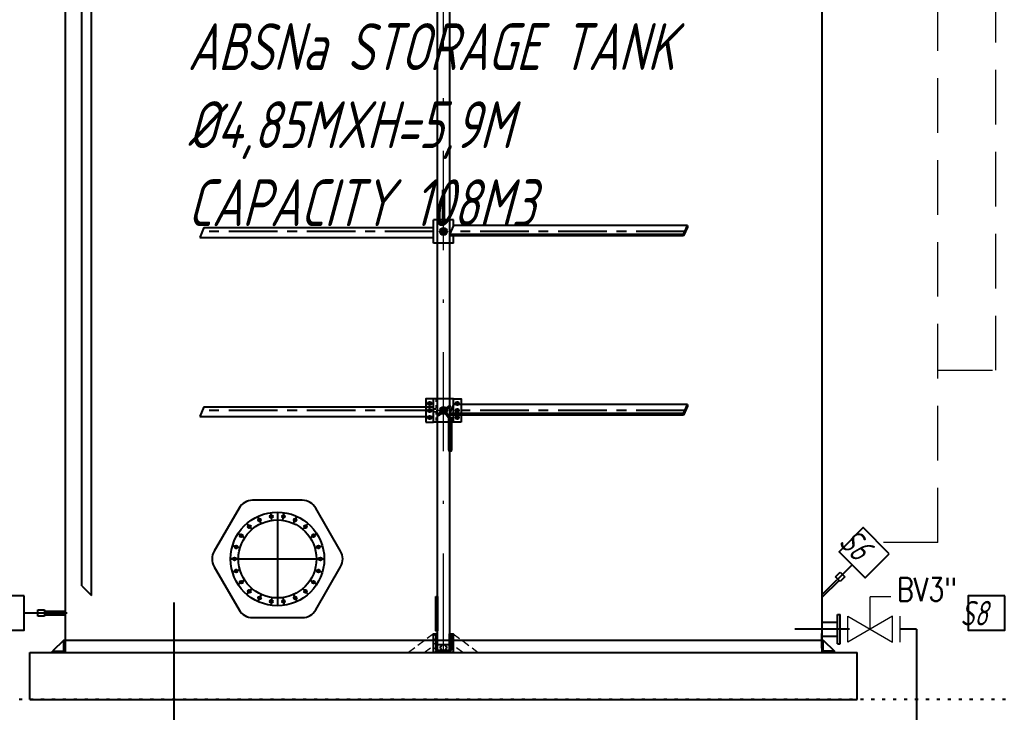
# Model space of a CAD drawing. Extents: x -29512 to 147477, y -5232 to 39709.
# Drawn here: x 140767.59 to 140799.01, y 9173.93 to 9196.13 of the extents above; entities that cross this region are included whole.
import ezdxf

# ---------------------------------------------------------------- set-up
doc = ezdxf.new("R2010")
doc.units = 0
for name, pattern in [('ASSI', [16, 10, -2, 2, -2]), ('CENTER', [2, 1.25, -0.25, 0.25, -0.25]), ('DASHDOT', [25.4, 12.7, -6.35, 0, -6.35]), ('DOTTED', [0.25, 0, -0.25]), ('HIDDEN', [0.375, 0.25, -0.125])]:
    doc.linetypes.add(name, pattern=pattern)
doc.layers.get('0').update_dxf_attribs({"linetype": 'CONTINUOUS'})
for name, color, linetype in [('blade', 32, 'CONTINUOUS'), ('Bolt', 8, 'CONTINUOUS'), ('bushing', 1, 'CONTINUOUS'), ('DIMENSION', 3, 'CONTINUOUS'), ('garis center', 4, 'CENTER'), ('HATCH', 4, 'CONTINUOUS'), ('P-707D', 7, 'CONTINUOUS'), ('PLAT', 7, 'CONTINUOUS')]:
    doc.layers.add(name, color=color, linetype=linetype)
doc.layers.add('FITTING', color=7, linetype='CONTINUOUS', lineweight=13)
doc.layers.add('TAG', color=140, linetype='CONTINUOUS', lineweight=13)
doc.styles.add('Romans100', font='romans.shx', dxfattribs={"width": 0.8, "height": 200})
doc.styles.add('STYLE4', font='isocp.shx', dxfattribs={"width": 0.8, "oblique": 15, "height": 2})

# ---------------------------------------------------------------- blocks, each defined once
blk = doc.blocks.new('blade')
at = {"layer": 'blade'}
for p, q in [((145653.4, 16543.13), (145650.86, 16543.13)), ((145650.86, 16540.13), (145650.86, 16543.13)), ((145653.4, 16542.39), (145653.4, 16543.13)), ((145621.4, 16542.11), (145650.86, 16542.11)), ((145683.4, 16542.39), (145653.4, 16542.39)), ((145683.4, 16542.39), (145683.4, 16542.18)), ((145620.9, 16540.86), (145650.86, 16540.86)), ((145653.4, 16540.13), (145650.86, 16540.13)), ((145682.89, 16541.24), (145652.89, 16541.24)), ((145652.89, 16541.24), (145652.89, 16541.04)), ((145682.89, 16541.04), (145652.89, 16541.04)), ((145653.4, 16540.13), (145653.4, 16541.04)), ((145682.89, 16541.24), (145682.89, 16541.04))]:
    blk.add_line(p, q, dxfattribs=at)
at = {"layer": 'Bolt', "color": 0, "linetype": 'Continuous'}
blk.add_lwpolyline([(145651.96, 16541.91), (145651.8, 16541.63), (145651.96, 16541.34), (145652.29, 16541.34), (145652.46, 16541.63), (145652.29, 16541.91)], close=True, dxfattribs=at)
for radius in [0.456, 0.286]:
    blk.add_circle((145652.13, 16541.63), radius, dxfattribs=at)
at = {"layer": 'Bolt', "color": 1, "linetype": 'HIDDEN'}
blk.add_circle((145652.13, 16541.63), 0.147, dxfattribs=at)
blk.add_arc((145652.13, 16541.63), 0.219, 180, 90, dxfattribs=at)
at = {"layer": 'garis center', "ltscale": 5}
for p, q in [((145650.86, 16541.63), (145621.21, 16541.63)), ((145683.06, 16541.63), (145653.06, 16541.63))]:
    blk.add_line(p, q, dxfattribs=at)
at = {"layer": 'PLAT'}
for p, q in [((145621.4, 16542.11), (145620.9, 16540.86)), ((145653.4, 16542.39), (145652.89, 16541.24)), ((145682.89, 16541.24), (145683.4, 16542.39)), ((145683.4, 16542.18), (145682.89, 16541.04))]:
    blk.add_line(p, q, dxfattribs=at)
blk = doc.blocks.new('blade samping')
at = {"layer": 'blade'}
for p, q in [((145662.43, 16532.93), (145659.89, 16532.93)), ((145659.89, 16529.93), (145659.89, 16532.93)), ((145662.43, 16529.93), (145662.43, 16532.93)), ((145662.43, 16529.93), (145662.43, 16532.93)), ((145662.43, 16529.93), (145659.89, 16529.93))]:
    blk.add_line(p, q, dxfattribs=at)
at = {"layer": 'blade', "linetype": 'HIDDEN', "lineweight": 9}
for p, q in [((145660.2, 16532.93), (145660.2, 16529.93)), ((145660.4, 16529.93), (145660.4, 16532.93)), ((145661.92, 16529.93), (145661.92, 16532.93)), ((145660.2, 16531.66), (145659.89, 16531.66)), ((145660.2, 16531.58), (145659.89, 16531.58)), ((145660.2, 16531.28), (145659.89, 16531.28)), ((145660.2, 16531.2), (145659.89, 16531.2))]:
    blk.add_line(p, q, dxfattribs=at)
at = {"layer": 'bushing', "color": 7, "linetype": 'CENTER', "lineweight": 9}
for p, q in [((145659.39, 16532.64), (145659.39, 16532.02)), ((145662.93, 16532.64), (145662.93, 16532.02)), ((145659.08, 16532.33), (145659.7, 16532.33)), ((145659.08, 16531.43), (145659.7, 16531.43)), ((145659.39, 16531.74), (145659.39, 16531.12)), ((145663.24, 16532.33), (145662.62, 16532.33)), ((145663.24, 16531.43), (145662.62, 16531.43)), ((145662.93, 16531.74), (145662.93, 16531.12)), ((145659.08, 16530.53), (145659.7, 16530.53)), ((145659.39, 16530.84), (145659.39, 16530.22)), ((145663.24, 16530.53), (145662.62, 16530.53)), ((145662.93, 16530.84), (145662.93, 16530.22))]:
    blk.add_line(p, q, dxfattribs=at)
at = {"layer": 'bushing', "linetype": 'CENTER', "lineweight": 5, "ltscale": 0.125}
blk.add_line((145660.61, 16531.43), (145659.48, 16531.43), dxfattribs=at)
at = {"layer": 'bushing', "color": 7}
for points in [[(145658.89, 16529.93), (145659.89, 16529.93), (145659.89, 16532.93), (145658.89, 16532.93)], [(145663.43, 16529.93), (145662.43, 16529.93), (145662.43, 16532.93), (145663.43, 16532.93)]]:
    blk.add_lwpolyline(points, close=True, dxfattribs=at)
for centre in [(145659.39, 16532.33), (145662.93, 16532.33), (145659.39, 16531.43), (145662.93, 16531.43), (145659.39, 16530.53), (145662.93, 16530.53)]:
    blk.add_circle(centre, 0.22, dxfattribs=at)
at = {"layer": 'PLAT'}
for points in [[(145660.36, 16530.89), (145661.96, 16532.09), (145662.06, 16531.96)], [(145662.06, 16531.96), (145660.46, 16530.76)], [(145661.2, 16531.32), (145661.8, 16530.52), (145661.92, 16530.61), (145661.32, 16531.41)], [(145660.46, 16530.76), (145660.36, 16530.89)]]:
    blk.add_lwpolyline(points, dxfattribs=at)

msp = doc.modelspace()

# ---------------------------------------------------------------- hatches: boundary and pattern name
at = {"layer": 'DIMENSION', "lineweight": 9}
h = msp.add_hatch(dxfattribs=at)
h.set_pattern_fill('ANSI31', scale=0.03125, style=0)
h.set_pattern_definition([(45, (104340.20707, 5049.63054), (-0.07015825095, 0.07015825095), [])])
h.paths.add_polyline_path([(140781.4888, 9176.2432), (140781.4205, 9176.2432), (140781.4205, 9175.9157), (140781.2234, 9175.9157), (140781.1984, 9175.9107, -0.0296497), (140781.1873, 9175.9085), (140781.1734, 9175.9057), (140781.1734, 9175.8432), (140781.4888, 9175.8432)])
h.paths.add_polyline_path([(140781.4888, 9176.4432), (140781.4205, 9176.4432), (140781.4205, 9176.2432), (140781.4888, 9176.2432)])
h.paths.add_polyline_path([(140780.9263, 9176.4432), (140780.8538, 9176.4432), (140780.8538, 9176.2432), (140780.9263, 9176.2432)])
h.paths.add_polyline_path([(140780.9263, 9176.2432), (140780.8538, 9176.2432), (140780.8538, 9175.8432), (140781.1734, 9175.8432), (140781.1734, 9175.9057), (140781.1234, 9175.9157), (140780.9263, 9175.9157)])
at = {"layer": 'DIMENSION', "lineweight": 5}
h = msp.add_hatch(dxfattribs=at)
h.set_pattern_fill('ANSI31', color=1, scale=0.03125, angle=90, style=0)
h.set_pattern_definition([(135, (104340.20707, 5049.63054), (-0.07015825095, -0.07015825095), [])])
h.paths.add_polyline_path([(140781.4205, 9176.4432), (140781.3639, 9176.4432), (140781.3639, 9176.2432), (140781.4205, 9176.2432)])
h.paths.add_polyline_path([(140780.9829, 9176.4432), (140780.9263, 9176.4432), (140780.9263, 9176.2432), (140780.9829, 9176.2432)])
h.paths.add_polyline_path([(140780.9829, 9176.2432), (140780.9263, 9176.2432), (140780.9263, 9175.9157), (140780.9829, 9175.9157)])
h.paths.add_polyline_path([(140781.4205, 9176.2432), (140781.3639, 9176.2432), (140781.3639, 9175.9157), (140781.4205, 9175.9157)])

# ---------------------------------------------------------------- linework, layer by layer
at = {"color": 7, "lineweight": 20}
for p in [(140794.8396, 9176.5932), (140795.505, 9177.6281)]:
    msp.add_line(p, (140794.8396, 9177.6281), dxfattribs=at)
at = {"layer": 'bushing', "color": 7}
for points in [[(140781.1484, 9190.6699), (140781.1984, 9190.6699), (140781.1984, 9189.5699), (140781.1484, 9189.5699)], [(140781.1484, 9189.6199), (140781.1984, 9189.6199), (140781.1984, 9190.6199), (140781.1484, 9190.6199)], [(140780.9329, 9177.6399), (140780.9829, 9177.6399), (140780.9829, 9176.5399), (140780.9329, 9176.5399)], [(140780.9329, 9176.5899), (140780.9829, 9176.5899), (140780.9829, 9177.5899), (140780.9329, 9177.5899)]]:
    msp.add_lwpolyline(points, close=True, dxfattribs=at)
msp.add_lwpolyline([(140781.3389, 9182.3449, 1), (140781.4389, 9182.3449), (140781.4389, 9183.3449, 1), (140781.3389, 9183.3449)], format="xyb", close=True, dxfattribs=at)
at = {"layer": 'DIMENSION', "color": 4, "linetype": 'HIDDEN', "lineweight": 13, "ltscale": 7}
for p, q in [((140798.8707, 9184.8896), (140798.8707, 9216.6099)), ((140797.0157, 9179.3737), (140797.0157, 9202.3929)), ((140797.0157, 9184.8896), (140798.8707, 9184.8896)), ((140797.0157, 9179.3737), (140795.0933, 9179.3737))]:
    msp.add_line(p, q, dxfattribs=at)
at = {"layer": 'DIMENSION', "color": 3, "lineweight": 25}
for p, q in [((140769.0484, 9204.8032), (140769.0484, 9175.8432)), ((140793.2984, 9204.8032), (140793.2984, 9175.8432))]:
    msp.add_line(p, q, dxfattribs=at)
at = {"layer": 'DIMENSION', "color": 1}
for p, q in [((140776.6499, 9180.7224), (140775.0574, 9180.7224)), ((140774.6244, 9180.4724), (140773.8281, 9179.0932)), ((140775.6757, 9180.0804), (140775.6402, 9180.3279)), ((140775.8536, 9180.3432), (140775.8536, 9177.3432)), ((140776.0315, 9180.0804), (140776.0671, 9180.3279)), ((140777.8792, 9179.0932), (140777.0829, 9180.4724)), ((140775.0351, 9179.7879), (140774.8713, 9179.9768)), ((140775.3344, 9179.9802), (140775.2305, 9180.2076)), ((140775.3257, 9180.1136), (140775.2392, 9180.0742)), ((140775.2627, 9180.1371), (140775.3022, 9180.0507)), ((140775.705, 9180.2109), (140775.6109, 9180.1974)), ((140775.6512, 9180.2512), (140775.6647, 9180.1572)), ((140776.0963, 9180.1974), (140776.0023, 9180.2109)), ((140776.0561, 9180.2512), (140776.0426, 9180.1572)), ((140776.3729, 9179.9802), (140776.4768, 9180.2076)), ((140776.468, 9180.0742), (140776.3816, 9180.1136)), ((140776.4446, 9180.1371), (140776.4051, 9180.0507)), ((140776.6722, 9179.7879), (140776.8359, 9179.9768)), ((140774.8021, 9179.519), (140774.5918, 9179.6541)), ((140774.9891, 9179.9134), (140774.9173, 9179.8512)), ((140774.9221, 9179.9182), (140774.9843, 9179.8464)), ((140776.79, 9179.8512), (140776.7182, 9179.9134)), ((140776.7852, 9179.9182), (140776.723, 9179.8464)), ((140776.9052, 9179.519), (140777.1155, 9179.6541)), ((140774.657, 9179.6122), (140774.7369, 9179.5609)), ((140774.7226, 9179.6265), (140774.6712, 9179.5466)), ((140777.0503, 9179.6122), (140776.9704, 9179.5609)), ((140777.036, 9179.5466), (140776.9847, 9179.6265)), ((140774.6543, 9179.1953), (140774.4144, 9179.2658)), ((140774.4888, 9179.2439), (140774.5799, 9179.2172)), ((140774.5477, 9179.2761), (140774.521, 9179.185)), ((140777.053, 9179.1953), (140777.2929, 9179.2658)), ((140777.2185, 9179.2439), (140777.1274, 9179.2172)), ((140777.1863, 9179.185), (140777.1596, 9179.2761)), ((140774.6036, 9178.8432), (140774.3536, 9178.8432)), ((140774.3536, 9178.8432), (140777.3536, 9178.8432)), ((140774.4311, 9178.8432), (140774.5261, 9178.8432)), ((140774.4786, 9178.8907), (140774.4786, 9178.7957)), ((140777.1036, 9178.8432), (140777.3536, 9178.8432)), ((140777.2761, 9178.8432), (140777.1811, 9178.8432)), ((140777.2286, 9178.7957), (140777.2286, 9178.8907)), ((140773.8281, 9178.5932), (140774.6244, 9177.214)), ((140774.6543, 9178.491), (140774.4144, 9178.4206)), ((140774.4888, 9178.4424), (140774.5799, 9178.4692)), ((140774.521, 9178.5014), (140774.5477, 9178.4102)), ((140777.053, 9178.491), (140777.2929, 9178.4206)), ((140777.0829, 9177.214), (140777.8792, 9178.5932)), ((140777.2185, 9178.4424), (140777.1274, 9178.4692)), ((140777.1596, 9178.4102), (140777.1863, 9178.5014)), ((140774.8021, 9178.1674), (140774.5918, 9178.0322)), ((140774.657, 9178.0741), (140774.7369, 9178.1255)), ((140774.6712, 9178.1397), (140774.7226, 9178.0598)), ((140776.9052, 9178.1674), (140777.1155, 9178.0322)), ((140777.0503, 9178.0741), (140776.9704, 9178.1255)), ((140776.9847, 9178.0598), (140777.036, 9178.1397)), ((140775.0351, 9177.8985), (140774.8713, 9177.7095)), ((140774.9173, 9177.8351), (140774.9891, 9177.7729)), ((140774.9221, 9177.7681), (140774.9843, 9177.8399)), ((140776.6722, 9177.8985), (140776.8359, 9177.7095)), ((140776.7182, 9177.7729), (140776.79, 9177.8351)), ((140776.7852, 9177.7681), (140776.723, 9177.8399)), ((140775.3344, 9177.7061), (140775.2305, 9177.4787)), ((140775.2392, 9177.6122), (140775.3257, 9177.5727)), ((140775.2627, 9177.5492), (140775.3022, 9177.6356)), ((140775.6109, 9177.4889), (140775.705, 9177.4754)), ((140775.6757, 9177.6059), (140775.6402, 9177.3584)), ((140775.6512, 9177.4352), (140775.6647, 9177.5292)), ((140776.0023, 9177.4754), (140776.0963, 9177.4889)), ((140776.0315, 9177.6059), (140776.0671, 9177.3584)), ((140776.0561, 9177.4352), (140776.0426, 9177.5292)), ((140776.3729, 9177.7061), (140776.4768, 9177.4787)), ((140776.3816, 9177.5727), (140776.468, 9177.6122)), ((140776.4446, 9177.5492), (140776.4051, 9177.6356)), ((140775.0574, 9176.964), (140776.6499, 9176.964))]:
    msp.add_line(p, q, dxfattribs=at)
at = {"layer": 'DIMENSION', "color": 0, "linetype": 'ByBlock', "ltscale": 0.5}
msp.add_line((140772.5338, 9177.4464), (140772.5338, 9173.0922), dxfattribs=at)
at = {"layer": 'DIMENSION', "color": 7}
for p, q in [((140793.7984, 9176.1207), (140793.7984, 9177.0657)), ((140793.7984, 9177.0657), (140793.8784, 9177.0657)), ((140793.8784, 9176.1207), (140793.8784, 9177.0657)), ((140793.2984, 9175.9819), (140793.2984, 9176.4544)), ((140793.7984, 9176.1207), (140793.8784, 9176.1207)), ((140767.9234, 9174.3432), (140767.9234, 9175.8432)), ((140767.9234, 9175.8432), (140794.4234, 9175.8432)), ((140794.4234, 9174.3432), (140794.4234, 9175.8432)), ((140767.9234, 9174.3432), (140794.4234, 9174.3432))]:
    msp.add_line(p, q, dxfattribs=at)
at = {"layer": 'DIMENSION', "color": 1, "linetype": 'CENTER', "ltscale": 2}
msp.add_line((140794.1767, 9176.5932), (140792.4322, 9176.5932), dxfattribs=at)
at = {"layer": 'DIMENSION', "color": 7, "linetype": 'ByBlock', "ltscale": 5}
for p, q in [((140793.2984, 9176.8157), (140793.7984, 9176.8157)), ((140793.2984, 9176.3707), (140793.7984, 9176.3707))]:
    msp.add_line(p, q, dxfattribs=at)
at = {"layer": 'DIMENSION', "color": 6}
for p, q in [((140769.0084, 9176.2432), (140768.6484, 9175.8832)), ((140769.0084, 9176.2432), (140769.0484, 9176.2432)), ((140769.0084, 9175.8832), (140769.0084, 9176.2432)), ((140769.0084, 9176.2432), (140769.0484, 9176.2432)), ((140769.0484, 9176.2432), (140793.2984, 9176.2432)), ((140769.0484, 9175.8432), (140769.0484, 9176.2432)), ((140793.3384, 9176.2432), (140793.2984, 9176.2432)), ((140793.3384, 9176.2432), (140793.2984, 9176.2432)), ((140793.3384, 9176.2432), (140793.6984, 9175.8832)), ((140793.3384, 9175.8832), (140793.3384, 9176.2432)), ((140768.6484, 9175.8432), (140768.6484, 9175.8832)), ((140768.6484, 9175.8832), (140769.0084, 9175.8832)), ((140793.6984, 9175.8832), (140793.3384, 9175.8832)), ((140793.6984, 9175.8432), (140793.6984, 9175.8832)), ((140768.6484, 9175.8432), (140769.0484, 9175.8432)), ((140793.6984, 9175.8432), (140793.2984, 9175.8432))]:
    msp.add_line(p, q, dxfattribs=at)
at = {"layer": 'DIMENSION', "color": 2}
for points in [[(140781.3639, 9204.5049), (140781.3639, 9176.0899), (140780.9829, 9176.0899), (140780.9829, 9204.5049)], [(140781.2234, 9176.0899), (140781.1734, 9176.0999), (140781.1234, 9176.0899)]]:
    msp.add_lwpolyline(points, dxfattribs=at)
at = {"layer": 'DIMENSION', "color": 3, "linetype": 'ByBlock', "ltscale": 0.5}
for points in [[(140795.4555, 9179.0115), (140794.6204, 9179.8466), (140793.8491, 9179.0753), (140794.6842, 9178.2402)], [(140767.7381, 9177.6567), (140766.5572, 9177.6567), (140766.5572, 9176.5659), (140767.7381, 9176.5659)], [(140799.1592, 9177.6567), (140797.9782, 9177.6567), (140797.9782, 9176.5659), (140799.1592, 9176.5659)]]:
    msp.add_lwpolyline(points, close=True, dxfattribs=at)
at = {"layer": 'DIMENSION', "color": 6, "linetype": 'HIDDEN', "lineweight": 13}
for points in [[(140780.8538, 9176.4432), (140780.0538, 9175.8432), (140780.5538, 9175.8432), (140780.8538, 9176.0682), (140780.8538, 9176.4432)], [(140781.4888, 9176.4432), (140782.2888, 9175.8432)], [(140781.4888, 9176.4432), (140782.2888, 9175.8432), (140781.7888, 9175.8432), (140781.4888, 9176.0682), (140781.4888, 9176.4432)]]:
    msp.add_lwpolyline(points, dxfattribs=at)
at = {"layer": 'DIMENSION', "color": 7}
for points in [[(140781.1734, 9175.9057), (140781.2234, 9175.9157), (140781.4205, 9175.9157), (140781.4205, 9176.4432), (140781.4888, 9176.4432), (140781.4888, 9175.8432), (140780.8538, 9175.8432), (140780.8538, 9176.4432), (140780.9263, 9176.4432), (140780.9263, 9175.9157), (140781.1234, 9175.9157)], [(140780.9263, 9175.9157), (140780.9829, 9175.9157), (140780.9829, 9176.4432), (140780.9263, 9176.4432)], [(140781.4205, 9175.9157), (140781.3639, 9175.9157), (140781.3639, 9176.4432), (140781.4205, 9176.4432)]]:
    msp.add_lwpolyline(points, close=True, dxfattribs=at)
for centre, radius in [((140775.8536, 9178.8432), 1.5), ((140775.8536, 9178.8432), 1.25), ((140775.2824, 9180.0939), 0.0475), ((140775.658, 9180.2042), 0.0475), ((140776.0493, 9180.2042), 0.0475), ((140776.4248, 9180.0939), 0.0475), ((140774.9532, 9179.8823), 0.0475), ((140776.7541, 9179.8823), 0.0475), ((140774.6969, 9179.5866), 0.0475), ((140777.0104, 9179.5866), 0.0475), ((140774.5343, 9179.2306), 0.0475), ((140777.1729, 9179.2306), 0.0475), ((140774.4786, 9178.8432), 0.0475), ((140777.2286, 9178.8432), 0.0475), ((140774.5343, 9178.4558), 0.0475), ((140777.1729, 9178.4558), 0.0475), ((140774.6969, 9178.0998), 0.0475), ((140777.0104, 9178.0998), 0.0475), ((140774.9532, 9177.804), 0.0475), ((140776.7541, 9177.804), 0.0475), ((140775.2824, 9177.5924), 0.0475), ((140775.658, 9177.4822), 0.0475), ((140776.0493, 9177.4822), 0.0475), ((140776.4248, 9177.5924), 0.0475), ((140781.1742, 9176.0028), 0.0953)]:
    msp.add_circle(centre, radius, dxfattribs=at)
at = {"layer": 'DIMENSION', "color": 1}
for centre, start, end in [((140775.0574, 9180.2224), 90, 150), ((140776.6499, 9180.2224), 30, 90), ((140774.2611, 9178.8432), 150, 210), ((140777.4462, 9178.8432), 330, 30), ((140775.0574, 9177.464), 210, 270), ((140776.6499, 9177.464), 270, 330)]:
    msp.add_arc(centre, 0.5, start, end, dxfattribs=at)
at = {"layer": 'FITTING', "lineweight": 20}
msp.add_line((140795.8008, 9176.181), (140795.8008, 9177.0053), dxfattribs=at)
for points in [[(140794.8396, 9176.5932), (140794.1257, 9176.181), (140794.1257, 9177.0053)], [(140794.8396, 9176.5932), (140795.5535, 9176.181), (140795.5535, 9177.0053)]]:
    msp.add_lwpolyline(points, close=True, dxfattribs=at)
at = {"layer": 'garis center', "linetype": 'DASHDOT', "lineweight": 9, "ltscale": 0.25}
msp.add_line((140781.1734, 9175.8432), (140781.1734, 9205.5166), dxfattribs=at)
at = {"layer": 'HATCH', "color": 7}
msp.add_line((140769.5849, 9177.9862), (140769.8974, 9177.6736), dxfattribs=at)
at = {"layer": 'HATCH', "color": 7, "linetype": 'DOTTED'}
msp.add_line((140836.2787, 9174.3432), (140711.6438, 9174.3432), dxfattribs=at)
at = {"layer": 'P-707D', "linetype": 'Continuous'}
for p, q in [((140769.5849, 9177.9862), (140769.5857, 9206.2177)), ((140769.8974, 9177.6736), (140769.8983, 9206.2177)), ((140793.733, 9178.2714), (140793.8804, 9178.4188)), ((140793.8804, 9178.4188), (140794.0277, 9178.2714)), ((140793.8485, 9178.156), (140793.2984, 9177.606)), ((140793.8804, 9178.1241), (140793.733, 9178.2714)), ((140794.0277, 9178.2714), (140793.8804, 9178.1241)), ((140768.1802, 9177.2155), (140768.3886, 9177.2155)), ((140768.1802, 9177.0072), (140768.1802, 9177.2155)), ((140768.3886, 9177.2155), (140768.3886, 9177.0072)), ((140768.3886, 9177.1704), (140769.0484, 9177.1704)), ((140768.3886, 9177.0072), (140768.1802, 9177.0072)), ((140768.3886, 9177.0523), (140769.0484, 9177.0523))]:
    msp.add_line(p, q, dxfattribs=at)
at = {"layer": 'P-707D', "color": 1, "linetype": 'ASSI'}
for p, q in [((140793.2984, 9177.6895), (140794.2667, 9178.6577)), ((140769.1154, 9177.1113), (140767.7381, 9177.1113))]:
    msp.add_line(p, q, dxfattribs=at)
at = {"layer": 'P-707D', "color": 1, "lineweight": 25}
for q in [(140795.8008, 9176.5932), (140796.3269, 9160.0157)]:
    msp.add_line((140796.3269, 9176.5932), q, dxfattribs=at)

# ---------------------------------------------------------------- block references
at = {"layer": 'DIMENSION', "color": 7, "xscale": 0.25, "yscale": 0.25, "zscale": 0.25}
for name, p in [('blade', (104368.1414, 5053.9328)), ('blade', (104368.1414, 5048.1938)), ('blade samping', (104365.8828, 5050.743))]:
    msp.add_blockref(name, p, dxfattribs=at)

# ---------------------------------------------------------------- texts
at = {"layer": 'DIMENSION', "color": 6, "style": 'STYLE4'}
for s, insert, char_height, attachment_point in [('ABSNa STORAGE TANK\\P%%C4,85MXH=5,9M\\PCAPACITY 108M3', (140772.977, 9196.0102), 1.5, 1), ('S8', (140798.6019, 9177.499), 0.78681, 3)]:
    msp.add_mtext(s, dxfattribs=dict(at, insert=insert, char_height=char_height, attachment_point=attachment_point))
at = {"layer": 'DIMENSION', "color": 6, "insert": (140794.95, 9179.294), "char_height": 0.78681, "attachment_point": 3, "rotation": 315, "style": 'STYLE4'}
msp.add_mtext('S6', dxfattribs=at)
at = {"layer": 'TAG', "color": 6, "lineweight": 20, "insert": (140796.6663, 9177.8676), "char_height": 0.75, "width": 7.302947, "attachment_point": 5, "style": 'Romans100'}
msp.add_mtext('{BV3"}', dxfattribs=at)

doc.saveas('drawing.dxf')
